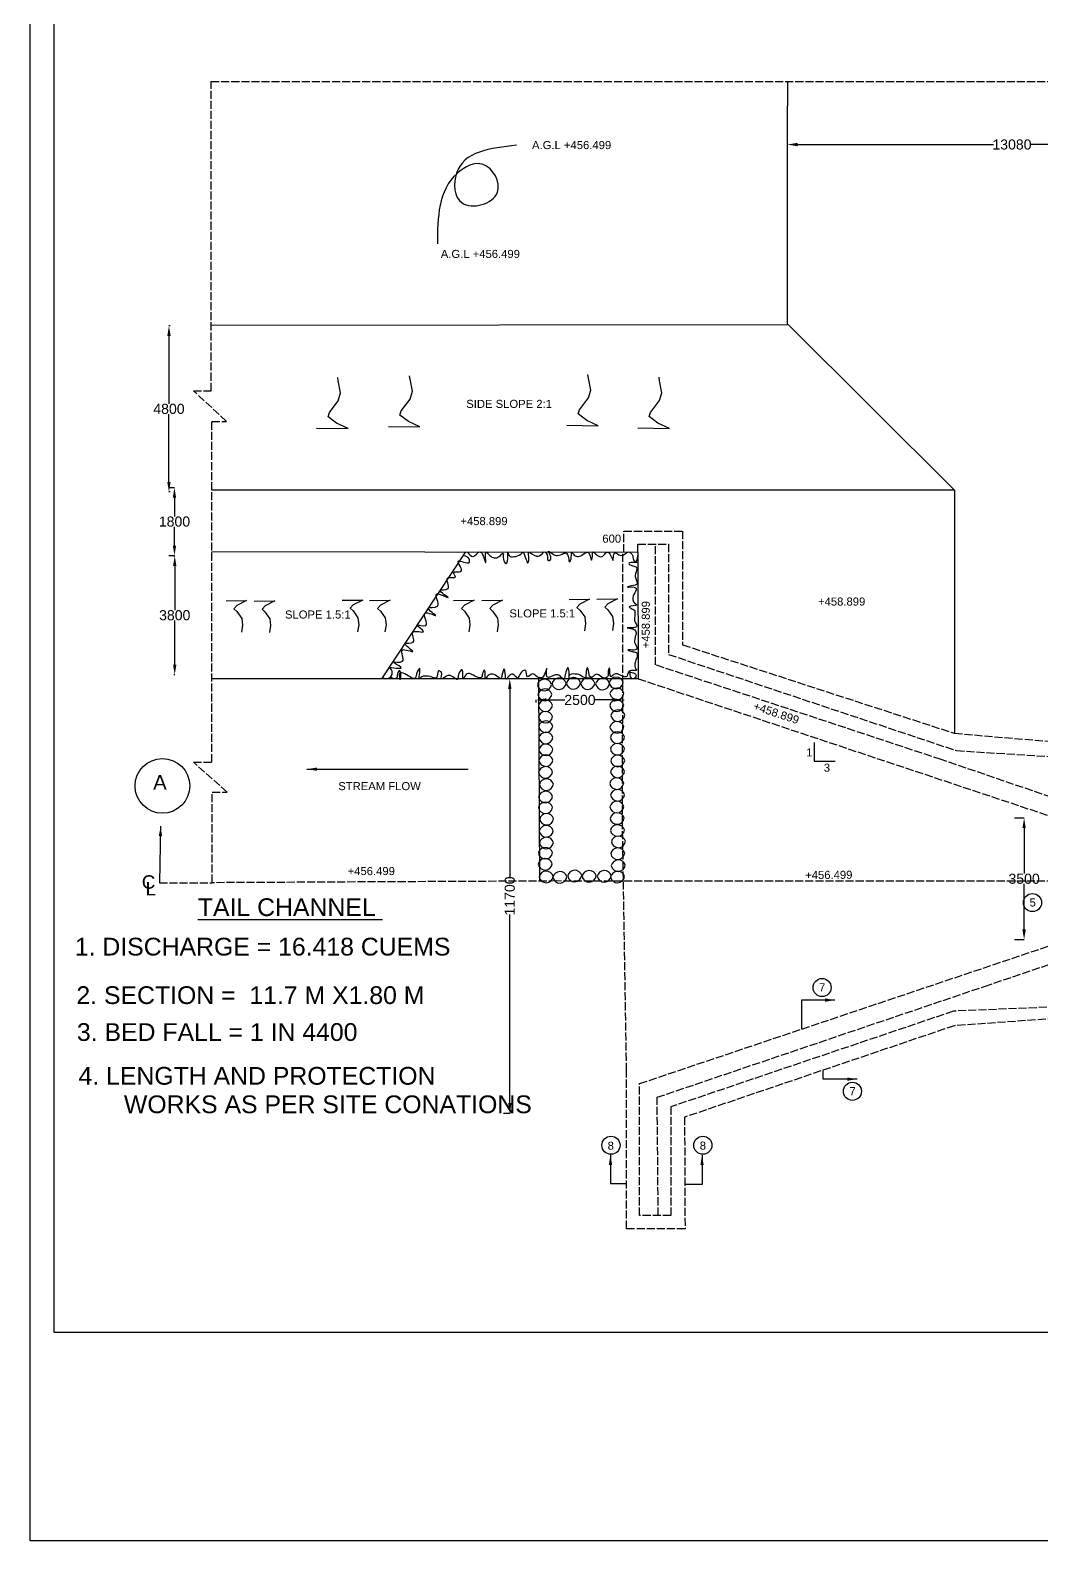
# Model space of a CAD drawing. Header units: inches. Extents: x 54780 to 117372, y -8578 to 34543.
# Drawn here: x 54780 to 69845, y -8578 to 13926 of the extents above; entities that cross this region are included whole.
import ezdxf

# ---------------------------------------------------------------- set-up
doc = ezdxf.new("R2010")
doc.units = ezdxf.units.IN
doc.header["$MEASUREMENT"] = 0
doc.linetypes.add('ACAD_ISO02W100', pattern=[15, 12, -3])
doc.layers.add('DIMENSION', color=7, linetype='Continuous')
doc.styles.get("Standard").update_dxf_attribs({"font": 'arial.ttf'})
doc.dimstyles.get("Standard").update_dxf_attribs({"dimtxt": 200, "dimasz": 150, "dimexe": 0.18, "dimexo": 0.0625, "dimgap": 0.09, "dimtad": 0, "dimtih": 1, "dimtoh": 1, "dimdec": 4, "dimzin": 0, "dimdsep": 46, "dimtxsty": 'Standard', "dimcen": 0.09, "dimadec": 0, "dimazin": 0, "dimtfac": 1, "dimtdec": 4, "dimtofl": 0, "dimtmove": 0, "dimatfit": 3, "dimfxl": 0, "dimtolj": 1, "dimtzin": 0, "dimarcsym": 0})

# ---------------------------------------------------------------- blocks, each defined once
blk = doc.blocks.new('*D21')
at = {"layer": 'Defpoints', "color": 0, "transparency": 16777216}
for p in [(66057, 12232), (72746, 12253), (72746, 12222)]:
    blk.add_point(p, dxfattribs=at)
at = {"layer": 'DIMENSION', "color": 0, "lineweight": -2, "transparency": 16777216}
for p, q in [((66057, 12232), (66057, 12222)), ((66207, 12222), (69126, 12222)), ((72596, 12222), (69676, 12222)), ((72746, 12253), (72746, 12222))]:
    blk.add_line(p, q, dxfattribs=at)
at = {"layer": 'DIMENSION', "color": 0, "transparency": 16777216}
for points in [[(66207, 12247), (66207, 12197), (66057, 12222)], [(72596, 12247), (72596, 12197), (72746, 12222)]]:
    blk.add_solid(points, dxfattribs=at)
at = {"layer": 'DIMENSION', "color": 0, "transparency": 16777216, "insert": (69401, 12222), "char_height": 150, "attachment_point": 5}
blk.add_mtext('\\A1;13080', dxfattribs=at)
blk = doc.blocks.new('*D32')
at = {"layer": 'Defpoints', "color": 0, "transparency": 16777216}
for p in [(62095, 4264), (61829, -2207), (61922, -2207)]:
    blk.add_point(p, dxfattribs=at)
at = {"layer": 'DIMENSION', "color": 0, "lineweight": -2, "transparency": 16777216}
for p, q in [((62095, 4264), (61921, 4264)), ((61922, 4114), (61922, 1304)), ((61922, -2057), (61922, 753)), ((61829, -2207), (61922, -2207))]:
    blk.add_line(p, q, dxfattribs=at)
at = {"layer": 'DIMENSION', "color": 0, "transparency": 16777216}
for points in [[(61897, 4114), (61947, 4114), (61922, 4264)], [(61897, -2057), (61947, -2057), (61922, -2207)]]:
    blk.add_solid(points, dxfattribs=at)
at = {"layer": 'DIMENSION', "color": 0, "transparency": 16777216, "insert": (61922, 1028), "char_height": 150, "attachment_point": 5, "rotation": 90}
blk.add_mtext('\\A1;11700', dxfattribs=at)
blk = doc.blocks.new('*D33')
at = {"layer": 'Defpoints', "color": 0, "transparency": 16777216}
for p in [(69438, 2190), (69438, 379), (69582, 379)]:
    blk.add_point(p, dxfattribs=at)
at = {"layer": 'DIMENSION', "color": 0, "lineweight": -2, "transparency": 16777216}
for p, q in [((69438, 2190), (69582, 2190)), ((69582, 2040), (69582, 1361)), ((69582, 529), (69582, 1208)), ((69438, 379), (69582, 379))]:
    blk.add_line(p, q, dxfattribs=at)
at = {"layer": 'DIMENSION', "color": 0, "transparency": 16777216}
for points in [[(69557, 2040), (69607, 2040), (69582, 2190)], [(69557, 529), (69607, 529), (69582, 379)]]:
    blk.add_solid(points, dxfattribs=at)
at = {"layer": 'DIMENSION', "color": 0, "transparency": 16777216, "insert": (69582, 1284), "char_height": 150, "attachment_point": 5}
blk.add_mtext('\\A1;3500', dxfattribs=at)
blk = doc.blocks.new('*D44')
at = {"layer": 'Defpoints', "color": 0, "transparency": 16777216}
for p in [(56866, 9521), (56846, 7047), (56866, 7047)]:
    blk.add_point(p, dxfattribs=at)
at = {"layer": 'DIMENSION', "color": 0, "lineweight": -2, "transparency": 16777216}
for p, q in [((56866, 9521), (56846, 9521)), ((56846, 9371), (56846, 8361)), ((56846, 7197), (56846, 8207)), ((56866, 7047), (56846, 7047))]:
    blk.add_line(p, q, dxfattribs=at)
at = {"layer": 'DIMENSION', "color": 0, "transparency": 16777216}
for points in [[(56821, 9371), (56871, 9371), (56846, 9521)], [(56821, 7197), (56871, 7197), (56846, 7047)]]:
    blk.add_solid(points, dxfattribs=at)
at = {"layer": 'DIMENSION', "color": 0, "transparency": 16777216, "insert": (56846, 8284), "char_height": 150, "attachment_point": 5}
blk.add_mtext('\\A1;4800', dxfattribs=at)
blk = doc.blocks.new('*D45')
at = {"layer": 'Defpoints', "color": 0, "transparency": 16777216}
for p in [(56846, 7111), (56846, 6099), (56928, 6099)]:
    blk.add_point(p, dxfattribs=at)
at = {"layer": 'DIMENSION', "color": 0, "lineweight": -2, "transparency": 16777216}
for p, q in [((56846, 7111), (56928, 7111)), ((56928, 6961), (56928, 6682)), ((56928, 6249), (56928, 6528)), ((56846, 6099), (56928, 6099))]:
    blk.add_line(p, q, dxfattribs=at)
at = {"layer": 'DIMENSION', "color": 0, "transparency": 16777216}
for points in [[(56903, 6961), (56953, 6961), (56928, 7111)], [(56903, 6249), (56953, 6249), (56928, 6099)]]:
    blk.add_solid(points, dxfattribs=at)
at = {"layer": 'DIMENSION', "color": 0, "transparency": 16777216, "insert": (56928, 6605), "char_height": 150, "attachment_point": 5}
blk.add_mtext('\\A1;1800', dxfattribs=at)
blk = doc.blocks.new('*D46')
at = {"layer": 'Defpoints', "color": 0, "transparency": 16777216}
for p in [(56919, 6094), (56919, 4326), (56932, 4326)]:
    blk.add_point(p, dxfattribs=at)
at = {"layer": 'DIMENSION', "color": 0, "lineweight": -2, "transparency": 16777216}
for p, q in [((56919, 6094), (56933, 6094)), ((56932, 5944), (56932, 5287)), ((56932, 4476), (56932, 5133)), ((56919, 4326), (56933, 4326))]:
    blk.add_line(p, q, dxfattribs=at)
at = {"layer": 'DIMENSION', "color": 0, "transparency": 16777216}
for points in [[(56907, 5944), (56957, 5944), (56932, 6094)], [(56907, 4476), (56957, 4476), (56932, 4326)]]:
    blk.add_solid(points, dxfattribs=at)
at = {"layer": 'DIMENSION', "color": 0, "transparency": 16777216, "insert": (56932, 5210), "char_height": 150, "attachment_point": 5}
blk.add_mtext('\\A1;3800', dxfattribs=at)
blk = doc.blocks.new('*D47')
at = {"layer": 'Defpoints', "color": 0, "transparency": 16777216}
for p in [(62314, 3909), (63621, 3948), (63621, 3939)]:
    blk.add_point(p, dxfattribs=at)
at = {"layer": 'DIMENSION', "color": 0, "lineweight": -2, "transparency": 16777216}
for p, q in [((62314, 3909), (62314, 3948)), ((62464, 3948), (62742, 3948)), ((63471, 3948), (63192, 3948)), ((63621, 3939), (63621, 3948))]:
    blk.add_line(p, q, dxfattribs=at)
at = {"layer": 'DIMENSION', "color": 0, "transparency": 16777216}
for points in [[(62464, 3973), (62464, 3923), (62314, 3948)], [(63471, 3973), (63471, 3923), (63621, 3948)]]:
    blk.add_solid(points, dxfattribs=at)
at = {"layer": 'DIMENSION', "color": 0, "transparency": 16777216, "insert": (62967, 3948), "char_height": 150, "attachment_point": 5}
blk.add_mtext('\\A1;2500', dxfattribs=at)

msp = doc.modelspace()

# ---------------------------------------------------------------- linework, layer by layer
at = {"layer": 'DIMENSION'}
for points in [[(117372.35398, -8577.50084), (54779.65928, -8577.50084), (54779.65928, 34542.52834), (117372.35398, 34542.52834)], [(117372.35398, -5472.45186), (55137.83304, -5472.45186), (55137.83304, 23358.37048), (117372.35398, 23358.37048)]]:
    msp.add_lwpolyline(points, close=True, dxfattribs=at)
at = {"layer": 'DIMENSION', "linetype": 'ACAD_ISO02W100', "ltscale": 10}
for points in [[(56703.79229, 1225.89828), (57489.76202, 1225.89828), (57489.76202, 2575.9741), (57713.9268, 2575.9741), (57210.09116, 3023.11362), (57482.76333, 3023.11362), (57482.76333, 8098.89557), (57702.12027, 8098.89557), (57210.64629, 8554.16055), (57474.23027, 8554.16055), (57474.23027, 13160.68866), (74648.20803, 13160.68866), (74648.20803, 12949.36075), (75097.61042, 13445.82009), (75097.61042, 13187.18561), (84389.82022, 13224.11835), (84389.82022, 12979.25464), (84819.6014, 13494.30366), (84819.6014, 13229.80955), (87617.65751, 13228.49136), (101287.87884, 13274.9579)], [(63621.17103, 6150.70367), (63621.17103, 6464.02411), (64495.53609, 6464.02411), (64495.53609, 4769.61123), (68544.05036, 3451.78447), (70120.58719, 3317.94176), (71455.30775, 3317.94176), (71464.66487, 2520.06578), (75910.91382, 2534.3173), (81865.11464, 2557.98796), (95475.2285, 2597.62798)], [(95479.74841, 58.98172), (88084.08744, 10.88478), (75392.7874, -30.1455), (71455.81422, -21.24046), (71455.81422, -797.31198), (70053.30827, -797.31198), (68543.35703, -903.76385), (64524.91003, -2267.54272), (64531.75237, -3928.02427), (63661.19516, -3928.02427), (63661.19516, -1575.46649), (63600.64514, 2103.98612), (63608.1569, 6150.72783)], [(63829.86941, 6150.31628), (63829.86941, 6271.53575), (64286.67992, 6271.53575), (64286.67992, 4626.62557), (68573.96099, 3193.52417), (70271.12969, 3086.96737), (71254.18506, 3086.96737), (71279.69096, 930.7516), (71268.12658, -573.11787), (68529.09418, -688.21587), (64320.67425, -2112.72032), (64320.67425, -3731.00492), (63856.11183, -3731.00492), (63856.11183, -1766.66178), (70167.83662, 356.13815), (70135.88197, 2447.66637), (68348.92465, 3059.72559), (64093.87232, 4469.7318), (64093.87232, 6271.53575)], [(63832.4386, 4264.33593), (70140.25372, 2161.52238), (96808.00468, 2225.57766), (96789.64863, 2515.08127), (95667.54287, 3287.5136), (96797.76017, 3287.5136), (100078.12462, 4971.303), (100064.12235, 5910.92416), (100996.36229, 5910.92416), (100994.63933, 4366.97535), (105314.33055, 4366.97535), (107065.73638, 4399.06983)], [(96027.16872, 1331.52327), (88358.49843, 1327.26644), (74392.80354, 1246.53079), (62621.94411, 1251.35415), (57489.76202, 1225.89828)], [(64133.47407, -3731.00492), (64116.33222, -1970.81974), (68990.30885, -319.01449), (70164.71, 79.31094), (71268.12658, -573.11787)]]:
    msp.add_lwpolyline(points, dxfattribs=at)
at = {"layer": 'DIMENSION'}
for points in [[(57474.23027, 9530.00236), (57474.23027, 9530.00236), (66056.81182, 9542.45436), (66056.81182, 12430.94553), (66061.21915, 13160.68866)], [(66066.46863, 9542.46837), (68544.05036, 7071.22148), (68544.05036, 3451.78447)], [(60116.31584, 8023.75461), (60584.36767, 8015.00426), (60412.91549, 8097.50824), (60285.26507, 8192.51281), (60305.27785, 8253.15858), (60437.93421, 8430.66713), (60471.72411, 8546.92276), (60439.08564, 8726.6779), (60429.63727, 8778.71441)], [(62772.52001, 8040.08196), (63240.57185, 8031.3316), (63069.11966, 8113.83559), (62941.46924, 8208.84016), (62961.48203, 8269.48593), (63094.13838, 8446.99448), (63127.92828, 8563.2501), (63095.28981, 8743.00525), (63085.84144, 8795.04175)], [(59045.66125, 7999.26353), (59513.71309, 7990.51318), (59342.2609, 8073.01716), (59214.61048, 8168.02173), (59234.62327, 8228.6675), (59367.27962, 8406.17605), (59401.06952, 8522.43168), (59368.43105, 8702.18683), (59358.98268, 8754.22333)], [(63830.95634, 8000.24686), (64299.00817, 7991.49651), (64127.55598, 8074.0005), (63999.90556, 8169.00507), (64019.91835, 8229.65084), (64152.5747, 8407.15939), (64186.36461, 8523.41501), (64153.72613, 8703.17016), (64144.27777, 8755.20666)], [(68544.05036, 7071.22148), (57482.76333, 7071.22148)], [(57482.76333, 6162.09808), (63829.86941, 6150.31628), (63832.4386, 4264.33593), (57482.76333, 4264.33593)], [(61262.88862, 6155.08123), (60011.55433, 4264.33593)], [(57695.68996, 5424.78113), (58001.91075, 5428.70261), (57858.61513, 5356.15543), (57813.46701, 5305.17633), (57857.72552, 5265.9801), (57929.28153, 5164.00334), (57941.55853, 5060.83292), (57925.12672, 4956.56004)], [(58114.10907, 5419.59425), (58420.32986, 5423.51572), (58277.03424, 5350.96855), (58231.88612, 5299.98944), (58276.14463, 5260.79321), (58347.70064, 5158.81645), (58359.97765, 5055.64604), (58343.54583, 4951.37316)], [(59426.65047, 5432.92335), (59732.87126, 5436.84483), (59589.57564, 5364.29765), (59544.42752, 5313.31855), (59588.68603, 5274.12232), (59660.24204, 5172.14556), (59672.51904, 5068.97515), (59656.08723, 4964.70227)], [(59832.8661, 5430.1818), (60139.08689, 5434.10328), (59995.79127, 5361.55611), (59950.64315, 5310.577), (59994.90166, 5271.38077), (60066.45768, 5169.40401), (60078.73468, 5066.2336), (60062.30286, 4961.96072)], [(61083.42676, 5429.57511), (61389.64755, 5433.49659), (61246.35193, 5360.94942), (61201.20381, 5309.97031), (61245.46232, 5270.77408), (61317.01833, 5168.79732), (61329.29534, 5065.62691), (61312.86352, 4961.35403)], [(61504.83295, 5429.57511), (61811.05374, 5433.49659), (61667.75812, 5360.94942), (61622.61, 5309.97031), (61666.86851, 5270.77408), (61738.42452, 5168.79732), (61750.70153, 5065.62691), (61734.26971, 4961.35403)], [(62804.39537, 5445.86913), (63110.61616, 5449.7906), (62967.32055, 5377.24343), (62922.17242, 5326.26432), (62966.43093, 5287.06809), (63037.98695, 5185.09133), (63050.26395, 5081.92092), (63033.83213, 4977.64804)], [(63220.36402, 5451.30046), (63526.58481, 5455.22194), (63383.2892, 5382.67477), (63338.14107, 5331.69566), (63382.39958, 5292.49943), (63453.9556, 5190.52267), (63466.2326, 5087.35226), (63449.80079, 4983.07938)], [(62349.10322, 4264.33593), (62364.05409, 1250.075)], [(66454.09991, 3316.59133), (66454.09991, 3038.77218), (66768.79535, 3038.77218)]]:
    msp.add_lwpolyline(points, dxfattribs=at)
for centre, radius in [((56747.66725, 2668.09228), 407.40519), ((69706.69072, 929.5682), 134.92815), ((66573.60226, -335.44014), 134.92815), ((67025.1049, -1881.39156), 134.92815), ((63428.73206, -2685.51991), 134.92815), ((64797.26537, -2684.76708), 134.92815)]:
    msp.add_circle(centre, radius, dxfattribs=at)
for centre, radius, start, end in [((60083.32264, 4353.41337), 88.92256, 231.193606211, 62.283534449), ((62656.7112, 4168.39689), 107.51709, 16.085391581, 167.511321833), ((62870.75384, 4174.62412), 107.51709, 16.085391581, 167.511321833), ((63084.79648, 4168.39689), 107.51709, 16.085391581, 167.511321833), ((63506.64781, 4180.85135), 107.51709, 16.085391581, 167.511321833), ((62438.51231, 4149.71532), 107.51709, 16.085391581, 167.511321833), ((62437.25007, 4189.91704), 105.0871, 189.282888687, 354.313824727), ((62444.74655, 4004.4138), 107.51709, 16.085391581, 167.511321833), ((62655.44897, 4208.59861), 105.0871, 189.282888687, 354.313824727), ((62869.49161, 4214.82584), 105.0871, 189.282888687, 354.313824727), ((63083.53424, 4208.59861), 105.0871, 189.282888687, 354.313824727), ((63305.07364, 4164.24548), 107.51709, 16.085391581, 167.511321833), ((63303.81141, 4204.4472), 105.0871, 189.282888687, 354.313824727), ((63505.38557, 4221.05307), 105.0871, 189.282888687, 354.313824727), ((63519.11628, 4018.94397), 107.51709, 16.085391581, 167.511321833), ((62443.48431, 4044.61552), 105.0871, 189.282888687, 354.313824727), ((62455.13704, 3840.43072), 107.51709, 16.085391581, 167.511321833), ((62453.8748, 3880.63244), 105.0871, 189.282888687, 354.313824727), ((63514.96003, 3842.50642), 107.51709, 16.085391581, 167.511321833), ((63513.69779, 3882.70814), 105.0871, 189.282888687, 354.313824727), ((63517.85405, 4059.14569), 105.0871, 189.282888687, 354.313824727), ((62454.41088, 3671.18203), 107.51709, 16.085391581, 167.511321833), ((62453.14865, 3711.38375), 105.0871, 189.282888687, 354.313824727), ((62457.37252, 3529.19495), 107.51709, 16.085391581, 167.511321833), ((63519.11628, 3520.76749), 107.51709, 16.085391581, 167.511321833), ((63531.58476, 3693.0535), 107.51709, 16.085391581, 167.511321833), ((63530.32252, 3733.25522), 105.0871, 189.282888687, 354.313824727), ((62456.11028, 3569.39667), 105.0871, 189.282888687, 354.313824727), ((62460.33387, 3360.58522), 107.51709, 16.085391581, 167.511321833), ((62459.07163, 3400.78694), 105.0871, 189.282888687, 354.313824727), ((63517.85405, 3560.9692), 105.0871, 189.282888687, 354.313824727), ((63525.48326, 3365.74614), 107.51709, 16.085391581, 167.511321833), ((63524.22102, 3405.94786), 105.0871, 189.282888687, 354.313824727), ((62459.31836, 3184.23197), 107.51709, 16.085391581, 167.511321833), ((62458.05613, 3224.43369), 105.0871, 189.282888687, 354.313824727), ((63525.48326, 3193.46012), 107.51709, 16.085391581, 167.511321833), ((63524.22102, 3233.66184), 105.0871, 189.282888687, 354.313824727), ((62455.36796, 2847.80053), 107.51709, 16.085391581, 167.511321833), ((62459.51442, 3023.68619), 107.51709, 16.085391581, 167.511321833), ((62458.25219, 3063.88791), 105.0871, 189.282888687, 354.313824727), ((63527.56153, 2855.11531), 107.51709, 16.085391581, 167.511321833), ((63529.63951, 3019.0984), 107.51709, 16.085391581, 167.511321833), ((63528.37727, 3059.30012), 105.0871, 189.282888687, 354.313824727), ((62454.10572, 2888.00225), 105.0871, 189.282888687, 354.313824727), ((62467.83672, 2665.13587), 107.51709, 16.085391581, 167.511321833), ((63515.21427, 2681.69021), 107.51709, 16.085391581, 167.511321833), ((63513.95203, 2721.89193), 105.0871, 189.282888687, 354.313824727), ((63526.29929, 2895.31703), 105.0871, 189.282888687, 354.313824727), ((62455.36796, 2480.39539), 107.51709, 16.085391581, 167.511321833), ((62454.10572, 2520.59711), 105.0871, 189.282888687, 354.313824727), ((62466.57448, 2705.33759), 105.0871, 189.282888687, 354.313824727), ((63527.68274, 2507.32849), 107.51709, 16.085391581, 167.511321833), ((63526.42051, 2547.53021), 105.0871, 189.282888687, 354.313824727), ((62453.28997, 2320.56372), 107.51709, 16.085391581, 167.511321833), ((62452.02774, 2360.76544), 105.0871, 189.282888687, 354.313824727), ((62472.00737, 2150.98463), 107.51709, 16.085391581, 167.511321833), ((63517.29225, 2330.89095), 107.51709, 16.085391581, 167.511321833), ((63516.03002, 2371.09267), 105.0871, 189.282888687, 354.313824727), ((63521.44851, 2160.68063), 107.51709, 16.085391581, 167.511321833), ((62465.77313, 1970.39567), 107.51709, 16.085391581, 167.511321833), ((62470.74514, 2191.18634), 105.0871, 189.282888687, 354.313824727), ((63520.18627, 2200.88235), 105.0871, 189.282888687, 354.313824727), ((63525.68394, 1982.84626), 107.51709, 16.085391581, 167.511321833), ((62464.5109, 2010.59739), 105.0871, 189.282888687, 354.313824727), ((62467.85112, 1796.03384), 107.51709, 16.085391581, 167.511321833), ((62466.58888, 1836.23555), 105.0871, 189.282888687, 354.313824727), ((63524.42171, 2023.04798), 105.0871, 189.282888687, 354.313824727), ((63540.2304, 1812.63595), 107.51709, 16.085391581, 167.511321833), ((63538.96816, 1852.83767), 105.0871, 189.282888687, 354.313824727), ((62449.28603, 1479.55382), 107.51709, 16.085391581, 167.511321833), ((62453.30466, 1644.50521), 107.51709, 16.085391581, 167.511321833), ((62452.04242, 1684.70693), 105.0871, 189.282888687, 354.313824727), ((63529.83991, 1636.1984), 107.51709, 16.085391581, 167.511321833), ((63528.57767, 1676.40012), 105.0871, 189.282888687, 354.313824727), ((62448.0238, 1519.75554), 105.0871, 189.282888687, 354.313824727), ((62463.83278, 1290.66181), 107.51709, 16.085391581, 167.511321833), ((62669.5632, 1284.4347), 107.51709, 16.085391581, 167.511321833), ((62889.84008, 1303.11627), 107.51709, 16.085391581, 167.511321833), ((63103.88271, 1298.96487), 107.51709, 16.085391581, 167.511321833), ((63328.31584, 1298.96487), 107.51709, 16.085391581, 167.511321833), ((63527.81203, 1288.58611), 107.51709, 16.085391581, 167.511321833), ((63538.15242, 1457.68516), 107.51709, 16.085391581, 167.511321833), ((63536.89018, 1497.88688), 105.0871, 189.282888687, 354.313824727), ((62462.57054, 1330.86353), 105.0871, 189.282888687, 354.313824727), ((62668.30096, 1324.63642), 105.0871, 189.282888687, 354.313824727), ((62888.57784, 1343.31799), 105.0871, 189.282888687, 354.313824727), ((63102.62048, 1339.16658), 105.0871, 189.282888687, 354.313824727), ((63327.05361, 1339.16658), 105.0871, 189.282888687, 354.313824727), ((63526.54979, 1328.78783), 105.0871, 189.282888687, 354.313824727)]:
    msp.add_arc(centre, radius, start, end, dxfattribs=at)
for points in [[(62023.4777, 12211.23445), (61128.35946, 11795.36831), (61211.62609, 11351.77791), (61737.58156, 11510.53893), (61523.66889, 11926.14321), (61142.23714, 11795.36831), (60843.86439, 10741.84102)], [(60122.97622, 4435.53576), (60300.11352, 4435.53576), (60185.99626, 4513.7961), (60325.66213, 4524.0041), (60320.5522, 4692.43418), (60478.95379, 4670.31679), (60363.13356, 4787.70771), (60484.30335, 4811.02145), (60477.49046, 4959.03554), (60635.89204, 4965.84074), (60537.10354, 5064.51707), (60673.42874, 5057.53896), (60658.09998, 5241.28083), (60818.20453, 5207.25445), (60704.08727, 5314.43738), (60845.65394, 5346.02992), (60830.32518, 5524.66758), (61005.7585, 5473.62843), (60886.53233, 5579.10996), (61002.35256, 5608.03213), (60998.9456, 5769.65702), (61114.76583, 5779.8646), (61085.81128, 5846.21596), (61195.00115, 5864.41926), (61154.12378, 6015.83616), (61321.04123, 6002.22577), (61315.93131, 6051.56394), (61237.58251, 6095.7979)], [(61292.49152, 6151.45034), (61370.84032, 6085.09898), (61478.14469, 6153.15174), (61534.35183, 6071.48859), (61563.30638, 5989.82545), (61570.11927, 6153.15174), (61622.92048, 6102.11217), (61762.58533, 6085.09898), (61822.19943, 6136.13855), (61827.30834, 6044.2674), (61864.77977, 5981.31885), (61892.03135, 6098.70936), (61892.03135, 6146.34613), (61912.47105, 6098.70936), (61982.30399, 6083.39758), (62087.90436, 6122.52775), (62121.96884, 6149.74893), (62140.70455, 6103.81357), (62162.84723, 6049.37161), (62184.98888, 5984.72165), (62207.13053, 6051.0726), (62202.02162, 6148.04753), (62322.05441, 6091.95281), (62403.81016, 6125.97919), (62432.76471, 6153.20037), (62485.56592, 6081.74522), (62494.08178, 6023.90046), (62524.74032, 6030.70565), (62500.89467, 6163.40796), (62567.32065, 6119.17399), (62628.63772, 6098.75841), (62727.42521, 6132.78438), (62758.08374, 6137.88859), (62795.55517, 6066.43344), (62812.5869, 6005.18587), (62838.13551, 6078.34242), (62843.24544, 6151.49897), (62882.41983, 6103.86221), (62942.03394, 6086.84902), (63030.60157, 6127.68059), (63052.74424, 6141.29097), (63083.40278, 6151.49897), (63137.90593, 6032.40706), (63154.93868, 6122.5768), (63154.93868, 6149.79757), (63277.5718, 6081.74522), (63372.95335, 6151.49897), (63432.17995, 6086.88435), (63461.1345, 6029.04), (63464.54145, 6074.97537), (63486.68311, 6137.92392), (63576.95472, 6100.49515), (63696.18191, 6153.23571), (63752.38804, 6093.68996), (63757.49796, 6054.55937), (63786.45353, 6008.62401), (63835.84676, 6149.83332)], [(63835.87327, 5992.70074), (63692.80147, 5979.09036), (63750.71158, 5946.76538), (63810.32466, 5921.2456), (63794.99591, 5829.37487), (63789.88598, 5785.14049), (63820.54452, 5677.95797), (63733.67883, 5649.03538), (63674.06575, 5628.61981), (63801.8088, 5611.60662), (63801.8088, 5587.78823), (63759.22744, 5497.61849), (63784.77605, 5385.33177), (63813.63271, 5365.21922), (63701.21841, 5336.29663), (63738.68984, 5307.37446), (63771.05135, 5292.06267), (63786.38011, 5247.82829), (63779.56721, 5178.07455), (63784.67714, 5115.12599), (63813.63271, 5050.47604), (63765.94142, 5024.95625), (63670.55988, 5023.25527), (63752.31563, 5006.24208), (63782.97417, 4990.93029), (63801.70989, 4963.7091), (63794.89699, 4905.86434), (63782.97417, 4849.72098), (63779.56721, 4808.88982), (63800.0059, 4766.35684), (63811.87569, 4707.41924), (63745.44971, 4692.10745), (63680.72568, 4695.51026), (63759.0755, 4666.58808), (63811.87569, 4649.57489), (63816.98562, 4586.62634), (63793.13998, 4523.67778), (63784.62411, 4474.33962), (63788.03005, 4433.50804), (63810.17272, 4394.37787), (63733.52689, 4387.57268), (63699.4614, 4373.96188), (63764.18441, 4353.5463), (63798.2499, 4324.62412), (63801.65584, 4294.00013), (63740.33979, 4266.77936), (63701.16539, 4377.36468), (63680.72568, 4339.93591), (63663.69396, 4299.10434), (63588.7511, 4305.90953), (63471.2279, 4329.72792), (63430.35053, 4290.59774), (63406.50489, 4428.40384), (63386.06621, 4355.2477), (63384.36222, 4302.50673), (63331.56203, 4275.28596), (63214.03883, 4331.42932), (63174.86443, 4309.31192), (63133.98605, 4282.09115), (63077.77992, 4428.40384), (63057.34124, 4346.74111), (63048.82435, 4280.38975), (62968.77259, 4317.81852), (62892.55913, 4334.30379), (62802.85041, 4306.89471), (62801.79599, 4263.67294), (62792.2971, 4429.18117), (62747.97096, 4320.59904), (62726.86333, 4259.45622), (62670.92743, 4304.78635), (62598.10564, 4320.59904), (62479.90329, 4286.86489), (62471.45983, 4417.58478), (62407.08149, 4284.75653), (62330.03796, 4293.19038), (62261.4379, 4336.41214), (62186.50523, 4293.19038), (62159.53714, 4389.11363), (62070.88487, 4327.9704), (62039.22291, 4276.31478), (61968.51198, 4331.13293), (61894.63475, 4287.91117), (61873.52712, 4257.33955), (61852.41948, 4349.05398), (61838.69987, 4410.19721), (61805.98248, 4313.21147), (61790.15201, 4264.71881), (61729.9954, 4304.77804), (61651.89644, 4333.24129), (61583.29638, 4296.3446), (61565.35504, 4269.9897), (61545.30284, 4391.22198), (61514.69631, 4338.51219), (61504.14198, 4286.85699), (61425.41996, 4293.06941), (61271.33392, 4327.85774), (61227.00779, 4259.33526), (61214.34259, 4397.43441), (61153.13055, 4306.77374), (61145.74253, 4253.00977), (61054.97939, 4303.61121), (60981.10216, 4303.61121), (60903.60077, 4259.56472), (60899.37904, 4364.98389), (60862.44093, 4380.797), (60831.8344, 4278.53995), (60752.68103, 4291.19051), (60666.1386, 4304.89484), (60598.59397, 4283.81126), (60581.70807, 4263.78143), (60580.65263, 4414.53115), (60533.1602, 4334.41228), (60513.108, 4269.05233), (60436.06447, 4292.24469), (60275.64584, 4331.24974), (60289.36646, 4253.23964), (60280.923, 4388.17625), (60248.20561, 4336.52064), (60237.6523, 4277.48577), (60200.71419, 4263.78143), (60143.72287, 4291.19051)]]:
    msp.add_spline(points, degree=3, dxfattribs=at)

# ---------------------------------------------------------------- texts
for s, height, p in [('A.G.L +456.499', 120, (62253.18373, 12154.30777)), ('A.G.L +456.499', 120, (60894.30218, 10532.95627)), ('SIDE SLOPE 2:1', 120, (61273.49021, 8299.04778)), ('+458.899', 120, (61185.76085, 6552.83479)), ('600', 120, (63300.7083, 6291.60411)), ('+458.899', 120, (66512.37935, 5354.5633)), ('SLOPE 1.5:1', 120, (58573.92711, 5160.98327)), ('SLOPE 1.5:1', 120, (61916.46335, 5177.99068)), ('1', 120, (66336.74728, 3106.14325)), ('3', 120, (66598.82709, 2879.13083)), ('STREAM FLOW', 120, (59367.44893, 2604.6734)), ('+456.499', 120, (59507.20244, 1339.28759)), ('%%UTAIL CHANNEL ', 264.4487792, (57276.5696, 729.05165)), ('5', 120, (69663.25405, 872.04883)), ('1. DISCHARGE = 16.418 CUEMS', 264.4487792, (55443.658, 141.516)), ('2. SECTION =  11.7 M X1.80 M', 264.4487792, (55467.25185, -581.20871)), ('7', 120, (66528.16405, -390.88221)), ('3. BED FALL = 1 IN 4400 ', 264.4487792, (55475.11625, -1131.10796)), ('4. LENGTH AND PROTECTION ', 264.4487792, (55498.7101, -1783.13132)), ('WORKS AS PER SITE CONATIONS ', 264.4487792, (56175.06505, -2207.3393)), ('7', 120, (66980.18783, -1939.54392)), ('8', 120, (63379.14828, -2751.26731)), ('8', 120, (64751.40368, -2750.64766))]:
    msp.add_text(s, height=height, dxfattribs=at).set_placement(p)
for s, rotation, p in [('+458.899', 90, (64007.37959, 4717.71833)), ('+458.899', 341.631957417, (65537.7029, 3807.89636)), ('+456.499', 0.371272747, (66321.41981, 1280.13399))]:
    msp.add_text(s, height=120, rotation=rotation, dxfattribs=at).set_placement(p)
at = {"layer": 'DIMENSION', "attachment_point": 9}
for s, insert, char_height in [('\\A1;A', (56814.00243, 2610.5488), 220), ('\\A1;C', (56642.84213, 1133.76816), 200), ('\\A1;L', (56653.62743, 1035.66693), 200)]:
    msp.add_mtext(s, dxfattribs=dict(at, insert=insert, char_height=char_height))

# ---------------------------------------------------------------- dimensions: what is measured, and where the dimension line sits
at = {"layer": 'DIMENSION'}
for base, p1, p2, text, picture, middle in [((72746.05356, 12222.20377), (66056.81182, 12232.04508), (72746.05356, 12253.48605), '13080', '*D21', (69401.43269, 12222.20377)), ((63620.65474, 3947.71346), (62313.81081, 3909.3203), (63620.65474, 3939.18192), '2500', '*D47', (62967.23278, 3947.71346))]:
    dim = msp.add_linear_dim(base=base, p1=p1, p2=p2, text=text, dimstyle='Standard', override={"dimtxt": 150}, dxfattribs=at)
    dim.commit()
    dim.dimension.update_dxf_attribs({"geometry": picture, "text_midpoint": middle})
for base, p1, p2, text, picture, middle in [((56846.34508, 7046.69922), (56866.20455, 9521.00643), (56866.20455, 7046.69922), '4800', '*D44', (56846.34508, 8283.85282)), ((56928.01416, 6098.56471), (56846.34508, 7111.14923), (56846.34508, 6098.56471), '1800', '*D45', (56928.01416, 6604.85697)), ((56932.41842, 4326.07653), (56919.4106, 6094.26776), (56919.4106, 4326.07653), '3800', '*D46', (56932.41842, 5210.17215)), ((69581.57671, 379.06878), (69438.16707, 2189.81146), (69438.16707, 379.06878), '3500', '*D33', (69581.57671, 1284.44012))]:
    dim = msp.add_linear_dim(base=base, p1=p1, p2=p2, angle=90, text=text, dimstyle='Standard', override={"dimtxt": 150}, dxfattribs=at)
    dim.commit()
    dim.dimension.update_dxf_attribs({"geometry": picture, "text_midpoint": middle})
dim = msp.add_linear_dim(base=(61921.527, -2207.3393), p1=(62095.16284, 4264.33593), p2=(61828.70422, -2207.3393), angle=90, text='11700', dimstyle='Standard', override={"dimtxt": 150}, dxfattribs=at)
dim.commit()
dim.dimension.update_dxf_attribs({"geometry": '*D32', "text_midpoint": (61921.527, 1028.49831), "text_rotation": 90})

# ---------------------------------------------------------------- leaders
for points in [[(58901.59073, 2916.82171), (61302.09545, 2916.82171)], [(56722.29083, 2069.11006), (56703.79229, 1225.89828)], [(66765.33639, -523.03683), (66267.32511, -523.03683), (66267.32511, -950.98832)], [(67097.96799, -1700.47238), (66589.52068, -1700.47238), (66589.52068, -1570.91308)], [(63421.51447, -2828.14743), (63421.51447, -3255.9925), (63666.67772, -3255.9925)], [(64784.951, -2831.57601), (64784.951, -3269.98449), (64525.81015, -3269.98449)]]:
    msp.add_leader(points, dimstyle='Standard', override={"dimtxt": 150}, dxfattribs=at)

doc.saveas('drawing.dxf')
